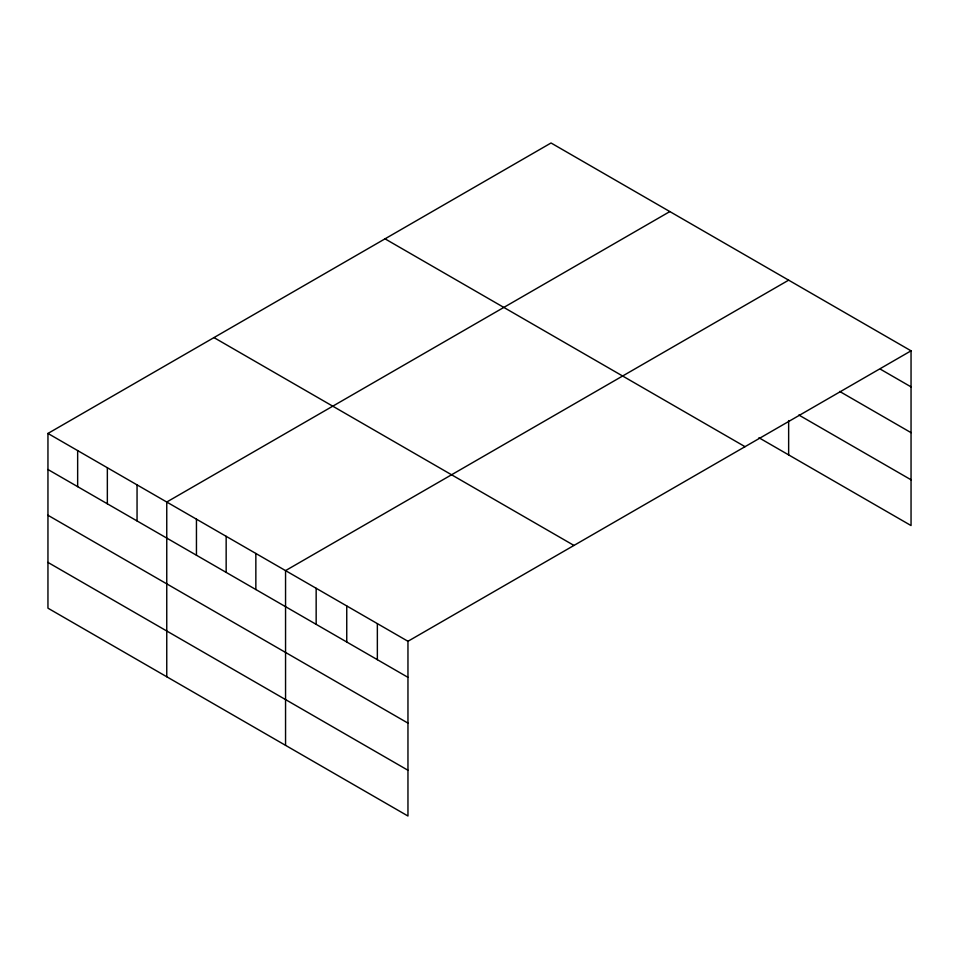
<?xml version="1.0" encoding="UTF-8"?>
<svg xmlns="http://www.w3.org/2000/svg" width="959" height="959" viewBox="0 0 959 959"><rect width="100%" height="100%" fill="white"/><g stroke="black" fill="none" stroke-linecap="round" stroke-linejoin="round"><path stroke-width="1.44" d="M47.95 433.444L407.959 641.283L407.959 816.013L47.95 608.174L47.95 433.444L551.041 142.987L911.05 350.826L911.05 525.556L758.953 437.748M669.85 211.567L166.758 502.025L166.758 676.754M788.646 280.16L285.554 570.617L285.554 745.347M407.959 641.283L911.05 350.826M880.446 369.215L911.05 386.885M839.652 391.428L911.05 432.653M798.847 415.019L911.05 479.8M385.027 238.839L745.035 446.678M213.965 337.592L573.973 545.443M47.95 469.502L407.959 677.342M47.95 515.259L407.959 723.11M47.95 562.406L407.959 770.257M788.646 420.569L788.646 454.89M377.355 623.626L377.355 659.684M346.75 605.956L346.75 642.015M316.158 588.287L316.158 624.345M255.849 553.475L255.849 589.533M226.156 536.321L226.156 572.379M196.451 519.179L196.451 555.237M137.053 484.882L137.053 520.941M107.348 467.74L107.348 503.787M77.655 450.586L77.655 486.645"/></g></svg>
